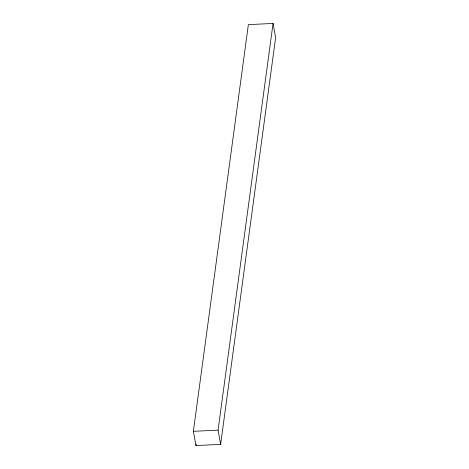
<?xml version="1.0" encoding="UTF-8"?>
<svg xmlns="http://www.w3.org/2000/svg" width="469" height="469" viewBox="0 0 469 469"><rect width="100%" height="100%" fill="white"/><g stroke="black" fill="none" stroke-linecap="round" stroke-linejoin="round"><path stroke-width="0.7" d="M193.38 431.316L248.371 24.623L273.058 23.45L275.62 37.684L220.629 444.378L195.942 445.55L193.38 431.316L218.073 430.143L273.058 23.45M195.942 445.55L196.136 444.102M218.073 430.143L220.629 444.378"/></g></svg>
